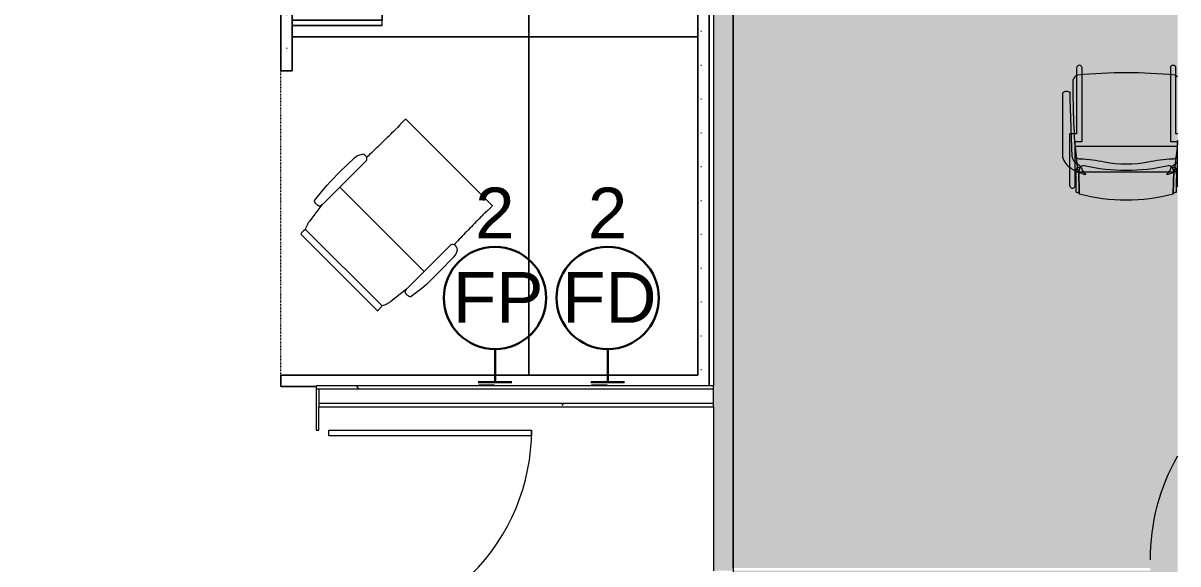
# Model space of a CAD drawing. Header units: inches. Extents: x 587 to 1284, y 1170 to 2052.
# Drawn here: x 1079 to 1283.9, y 1830 to 1926 of the extents above; entities that cross this region are included whole.
import ezdxf

# ---------------------------------------------------------------- set-up
doc = ezdxf.new("R2010")
doc.units = ezdxf.units.IN
doc.header["$MEASUREMENT"] = 0
doc.linetypes.add('DASH 1_32_', pattern=[0.0625, 0.03125, -0.03125])
doc.linetypes.add('Dash 1_8_', pattern=[0.25, 0.125, -0.125])
for name, color, linetype, lineweight in [('A-ANNO-NOTE', 131, 'Continuous', 9), ('A-DETL', 90, 'Continuous', 9), ('A-DETL-GENF', 92, 'Continuous', 9), ('A-DOOR', 31, 'Continuous', 13), ('A-WALL', 113, 'Continuous', 13), ('A-WALL-PATT', 111, 'Continuous', 13), ('E-ELEC-FIXT', 91, 'Continuous', 9), ('I-FURN', 30, 'Continuous', 9), ('I-WALL', 2, 'Continuous', 13)]:
    doc.layers.add(name, color=color, linetype=linetype, lineweight=lineweight)
doc.styles.add('Swis721 Lt BT', font='swissl.ttf', dxfattribs={"height": 9})
pattern_1 = [(0, (0, 0), (30.72, 7.68), [1.267, -21.773, 1.267, -21.773, -122.88]), (0, (0, 0), (30.72, 7.68), [-46.08, 1.267, -44.813, 1.267, -21.773, -53.76]), (0, (0, 0), (30.72, 7.68), [-115.2, 1.267, -14.093, 1.267, -37.133]), (120, (11.52, 3.84), (-22.011075, 22.7643), [1.267, -21.773, 1.267, -21.773, -122.88]), (120, (11.52, 3.84), (-22.011075, 22.7643), [-46.08, 1.267, -44.813, 1.267, -21.773, -53.76]), (120, (11.52, 3.84), (-22.011075, 22.7643), [-115.2, 1.267, -14.093, 1.267, -37.133]), (240, (15.36, 19.2), (-8.708925, -30.4443), [1.267, -21.773, 1.267, -21.773, -122.88]), (240, (15.36, 19.2), (-8.708925, -30.4443), [-46.08, 1.267, -44.813, 1.267, -21.773, -53.76]), (240, (15.36, 19.2), (-8.708925, -30.4443), [-115.2, 1.267, -14.093, 1.267, -37.133])]

# ---------------------------------------------------------------- blocks, each defined once
blk = doc.blocks.new('Door - Glass Single - Full Rail - Long Handle-7509411-Level 07  POWER _ SIGNAL')
at = {"layer": 'A-DOOR', "lineweight": 9}
blk.add_arc((18, 2), 36, 149.844, 180.5, dxfattribs=at)
blk = doc.blocks.new('F-Haworth_Chair_X99-Seminar - X99 Seminar Chair with Glides-V11-Level 07  POWER _ SIGNAL')
at = {"layer": 'I-FURN'}
for p, q in [((-8.34, 11.52), (-8.42, 7.57)), ((-8.42, 7.57), (-8.34, 11.37)), ((8.42, 7.57), (8.34, 11.52)), ((8.34, 11.37), (8.42, 7.57)), ((-9.04, 7.4), (-9.04, 10.02)), ((9.04, 10.02), (9.04, 7.4)), ((10.04, 6.81), (10.04, 10.02)), ((-9.13, 5.92), (-8.07, 6.77)), ((-9.04, 5.99), (-9.04, 7.4)), ((-8.75, 6.22), (-8.88, 4.99)), ((-8.68, 6.87), (-8.75, 6.22)), ((-8.62, 7.42), (-8.68, 6.87)), ((-8.6, 7.6), (-8.62, 7.43)), ((-8.61, 6.81), (-8.23, 6.95)), ((-8.49, 7.6), (-8.56, 7.6)), ((-7.65, 7.6), (-8.4, 7.6)), ((-8.03, 6.81), (-7.95, 6.87)), ((7.65, 7.6), (-7.65, 7.6)), ((-7.18, 7.99), (-7.21, 8.13)), ((7.21, 8.13), (7.18, 7.99)), ((8.4, 7.6), (7.65, 7.6)), ((7.95, 6.87), (8.03, 6.81)), ((8.07, 6.77), (9.13, 5.92)), ((8.23, 6.95), (8.61, 6.81)), ((8.56, 7.6), (8.49, 7.6)), ((8.62, 7.43), (8.6, 7.6)), ((8.68, 6.87), (8.62, 7.42)), ((8.75, 6.22), (8.68, 6.87)), ((8.88, 4.99), (8.75, 6.22)), ((9.04, 7.4), (9.04, 5.99)), ((10.04, 5), (10.04, 6.81)), ((-8.9, 4.8), (-9.07, 3.2)), ((-9.04, 3.62), (-9.04, 5.99)), ((-8.88, 4.99), (-8.89, 4.91)), ((8.89, 4.91), (8.88, 4.99)), ((9.07, 3.2), (8.9, 4.8)), ((9.04, 5.99), (9.04, 3.62)), ((9.57, 4.97), (9.92, -5.36)), ((10.04, 2.27), (10.04, 4.99)), ((11.32, -5.48), (11.32, 5.06)), ((-9.07, 3.2), (-9.07, 3.12)), ((-9.07, 3.12), (9.07, 3.12)), ((-9.04, 3.43), (-9.04, 3.62)), ((-9.04, 3.12), (-9.04, 3.43)), ((-9.04, 2.27), (-9.04, 3.12)), ((-7.83, 2.27), (-9.04, 2.27)), ((-7.83, -9.57), (-7.83, 2.27)), ((9.04, 2.27), (7.83, 2.27)), ((7.83, 2.27), (7.83, -9.57)), ((9.04, 3.62), (9.04, 3.43)), ((9.04, 3.43), (9.04, 3.12)), ((9.04, 3.12), (9.04, 2.27)), ((9.07, 3.12), (9.07, 3.2)), ((10.07, 2.27), (10.04, 2.27)), ((10.07, 0.89), (10.07, 2.27)), ((-9.13, 0.89), (-8.82, 0.89)), ((-8.82, 0.89), (-8.82, -9.44)), ((8.82, 0.89), (9.2, 0.89)), ((8.82, -9.44), (8.82, 0.89)), ((9.2, 0.89), (9.71, 0.89)), ((9.71, 0.89), (10.07, 0.89)), ((9.92, -5.36), (9.92, -6.36)), ((11.3, -6.32), (11.32, -5.48)), ((-8.82, -9.44), (-8.82, -10.78)), ((-7.83, -10.78), (-7.83, -9.57)), ((7.83, -9.57), (7.83, -10.78)), ((8.82, -10.78), (8.82, -9.44))]:
    blk.add_line(p, q, dxfattribs=at)
for centre, radius, start, end in [((0, -20.29), 32.89, 75.3075, 104.696), ((-9.54, 10.02), 0.498, 360, 34.635), ((-36.06, 10.03), 27.2, 355.9857, 2.5118), ((0, -20.73), 33.17, 104.5766, 105.5522), ((0, -20.73), 33.17, 74.4478, 75.4234), ((36.06, 10.03), 27.2, 177.4882, 184.0143), ((9.54, 10.02), 0.498, 360, 180), ((-4.71, -1.15), 9.61, 116.0036, 117.4915), ((-5.2, 7.86), 3.74, 175.9857, 189.9064), ((-4.71, -1.15), 9.61, 113.5094, 116.0036), ((-8.28, 7.33), 0.613, 189.9064, 237.4573), ((-4.71, -1.15), 9.61, 112.927, 113.3607), ((-4.71, -1.15), 9.61, 105.0666, 112.7369), ((-7.37, 7.55), 1.05, 178.8214, 214.7998), ((-7.37, 7.55), 1.05, 178.8214, 264.0446), ((-6.55, 6.76), 1.38, 147.5752, 174.9122), ((-6.55, 6.76), 1.38, 117.0503, 145.9813), ((0, -26.49), 33.83, 77.2285, 102.7715), ((0, -15.97), 22.19, 79.9767, 100.0233), ((6.55, 6.76), 1.38, 34.0187, 62.9497), ((4.71, -1.15), 9.61, 67.2631, 74.9334), ((7.37, 7.55), 1.05, 275.9554, 1.1786), ((6.55, 6.76), 1.38, 5.0878, 32.4248), ((7.37, 7.55), 1.05, 325.2002, 1.1786), ((4.71, -1.15), 9.61, 66.6393, 67.073), ((4.71, -1.15), 9.61, 63.9964, 66.4906), ((8.28, 7.33), 0.613, 302.5427, 350.0936), ((5.2, 7.86), 3.74, 350.0936, 4.0143), ((4.71, -1.15), 9.61, 58.0478, 63.9964), ((7.87, 3.92), 3.63, 18.1789, 58.0478), ((144.06, -7.32), 153.52, 175.4787, 176.5091), ((-8.18, 4.9), 1.39, 132.8922, 133.3715), ((-8.24, 4.59), 0.763, 84.2338, 165.7662), ((-11.32, 48.08), 42.84, 274.2301, 280.0233), ((11.32, 48.08), 42.84, 259.9767, 265.7699), ((8.24, 4.59), 0.763, 14.2338, 95.7662), ((-144.06, -7.32), 153.52, 359.4749, 4.5213), ((8.18, 4.9), 1.39, 2.8013, 47.1078), ((10.58, -5.68), 0.956, 225.8901, 318.1099), ((-8.21, -8.28), 1.31, 225.5124, 249.9567), ((0, 75.01), 84.96, 264.1475, 275.8525), ((8.21, -8.28), 1.31, 290.0433, 339.9567), ((-8.32, -10.78), 0.495, 180, 360), ((8.32, -10.78), 0.495, 180, 360)]:
    blk.add_arc(centre, radius, start, end, dxfattribs=at)
blk = doc.blocks.new('Door - Glass Single - Patch - Short Handle-7789886-Level 07  POWER _ SIGNAL')
at = {"layer": 'A-DOOR', "lineweight": 20}
for p, q in [((17, -2), (18, -2)), ((17, -38), (17, -2)), ((18, -2), (18, -38)), ((18, -38), (17, -38))]:
    blk.add_line(p, q, dxfattribs=at)
at = {"layer": 'A-DOOR', "lineweight": 9}
blk.add_arc((18, -2), 36, 179.5, 270, dxfattribs=at)
blk = doc.blocks.new('Adjustable Workstation 1 - 7 x 6-V19-Level 07  POWER _ SIGNAL')
at = {"layer": 'I-FURN'}
h = blk.add_hatch(dxfattribs=at)
h.set_pattern_fill('FP_11', color=256, style=0, pattern_type=2)
h.set_pattern_definition([(180, (1200.75, 1861.5), (-1.5, -3), [0.127, -2.873])])
h.paths.add_polyline_path([(69.75, 0), (69.75, -0.125), (0, -0.125), (0.023, -87), (0.045, -87.955), (2, -86), (2, -2), (76, -2), (76, 0)], flags=0)
h.paths.add_polyline_path([(74, -56), (74, -86), (76, -86), (76, -56)], flags=0)
h.paths.add_polyline_path([(75, -87), (73.996, -87.946), (39, -87), (2, -88), (76, -88)], flags=0)
for p, q in [((76, 0), (69.75, 0)), ((69.75, 0), (76, 0)), ((76, -2), (76, 0)), ((76, 0), (76, -2)), ((0, -0.125), (0, -88)), ((0, -86), (0, -0.125)), ((32, -2), (2, -2)), ((2, -2), (2, -86)), ((2, -86), (2, -2)), ((2, -2), (32, -2)), ((2, -86), (2, -2)), ((2, -2), (76, -2)), ((32, -2), (2, -2)), ((2, -2), (2, -62)), ((32, -86), (32, -2)), ((32, -2), (32, -86)), ((76, -2), (32, -2)), ((76, -56), (74, -56)), ((74, -56), (74, -86)), ((74, -62), (74, -56)), ((74, -56), (76, -56)), ((76, -88), (76, -56)), ((76, -56), (76, -86)), ((2, -62), (2, -86)), ((32, -62), (2, -62)), ((2, -62), (2, -86)), ((2, -86), (2, -62)), ((2, -62), (32, -62)), ((74, -62), (32, -62)), ((32, -62), (74, -62)), ((74, -64), (74, -62)), ((74, -86), (74, -62)), ((74, -62), (74, -86)), ((58, -64), (74, -64)), ((58, -64), (74, -64)), ((58, -64), (74, -64)), ((58, -64), (74, -64)), ((58, -64), (74, -64)), ((58, -64), (74, -64)), ((58, -64), (58, -86)), ((74, -64), (58, -64)), ((74, -64), (58, -64)), ((58, -64), (58, -65)), ((74, -64), (58, -64)), ((58, -64), (74, -64)), ((58, -64), (58, -65)), ((58, -64), (58, -65)), ((74, -64), (58, -64)), ((58, -64), (74, -64)), ((58, -64), (58, -65)), ((58, -64), (58, -65)), ((74, -64), (58, -64)), ((58, -64), (74, -64)), ((58, -64), (58, -65)), ((58, -64), (58, -65)), ((58, -65), (74, -65)), ((58, -86), (58, -65)), ((58, -65), (74, -65)), ((74, -65), (58, -65)), ((58, -65), (74, -65)), ((74, -65), (58, -65)), ((58, -65), (74, -65)), ((74, -65), (58, -65)), ((58, -65), (74, -65)), ((74, -86), (74, -64)), ((74, -65), (74, -64)), ((74, -65), (74, -64)), ((74, -64), (74, -65)), ((74, -65), (74, -64)), ((74, -64), (74, -65)), ((74, -65), (74, -64)), ((74, -64), (74, -65)), ((74, -65), (74, -64)), ((74, -65), (74, -86)), ((74, -86), (74, -65)), ((0, -88), (0, -86)), ((2, -86), (32, -86)), ((32, -86), (2, -86)), ((74, -86), (2, -86)), ((2, -86), (32, -86)), ((2, -86), (32, -86)), ((32, -86), (2, -86)), ((32, -86), (58, -86)), ((32, -86), (74, -86)), ((74, -86), (32, -86)), ((58, -86), (74, -86)), ((74, -86), (58, -86)), ((58, -86), (74, -86)), ((76, -86), (76, -88)), ((0, -88), (76, -88)), ((2, -88), (0, -88)), ((32, -88), (2, -88)), ((58, -88), (32, -88)), ((74, -88), (58, -88)), ((76, -88), (74, -88))]:
    blk.add_line(p, q, dxfattribs=at)
at = {"layer": 'I-FURN', "linetype": 'Dash 1_8_'}
for p, q in [((76, 0), (76, -2)), ((76, -2), (76, -56)), ((76, -56), (76, -86)), ((76, -86), (76, -88))]:
    blk.add_line(p, q, dxfattribs=at)
at = {"layer": 'I-FURN', "linetype": 'DASH 1_32_'}
blk.add_line((58, -66), (74, -66), dxfattribs=at)
blk = doc.blocks.new('HermanMiller_Collection_Eames_AluminumGroup_LoungeChairSwivel - Arms Swivel Base-7459861-Level 07  POWER _ SIGNAL')
at = {"layer": 'I-FURN'}
for p, q in [((-6.94, 12.09), (-4.59, 12.38)), ((-4.59, 12.38), (-3.51, 12.46)), ((-3.51, 12.46), (-2.64, 12.49)), ((-2.64, 12.49), (-0.18, 12.49)), ((-0.18, 12.49), (3.32, 12.43)), ((3.32, 12.43), (3.84, 12.38)), ((3.84, 12.38), (3.99, 12.34)), ((3.99, 12.34), (4.64, 12.01)), ((-10.12, 10.12), (-6.61, 10.58)), ((-6.61, 10.58), (-6.94, 10.64)), ((-6.61, 10.58), (4.33, 10.58)), ((-2.19, 10.58), (-2.19, -10.58)), ((4.64, 12.01), (4.83, 11.89)), ((13.22, 10.83), (13.22, 10.86)), ((14.64, 10.85), (14.64, -10.85)), ((-12.96, -9.61), (-12.96, 9.61)), ((-11.95, 9.63), (-11.95, 9.59)), ((-11.95, 9.59), (-11.76, 9.6)), ((-11.76, -9.6), (-11.76, 9.6)), ((-11.95, -9.59), (-11.95, -9.63)), ((-11.76, -9.6), (-11.95, -9.59)), ((-6.61, -10.58), (-10.12, -10.12)), ((-6.94, -10.64), (-6.61, -10.58)), ((-4.59, -12.38), (-6.94, -12.09)), ((-6.61, -10.58), (4.33, -10.58)), ((4.64, -12.01), (3.99, -12.34)), ((4.83, -11.89), (4.64, -12.01)), ((13.22, -10.86), (13.22, -10.83)), ((-3.51, -12.46), (-4.59, -12.38)), ((-2.64, -12.49), (-3.51, -12.46)), ((-0.18, -12.49), (-2.64, -12.49)), ((3.32, -12.43), (-0.18, -12.49)), ((3.84, -12.38), (3.32, -12.43)), ((3.99, -12.34), (3.84, -12.38))]:
    blk.add_line(p, q, dxfattribs=at)
at = {"layer": 'I-FURN', "flags": 128}
for points in [[(4.94, 10.96), (5.23, 10.95), (5.52, 10.95)], [(5.52, -10.95), (5.23, -10.95), (4.94, -10.96)]]:
    blk.add_lwpolyline(points, dxfattribs=at)
at = {"layer": 'I-FURN'}
for centre, radius, start, end in [((4.33, 11.27), 0.69, 270, 332.7502), ((3.68, 11.28), 1.3, 345.8347, 28.1255), ((-12.38, 5.3), 4.35, 84.2936, 97.7064), ((-12.38, -5.3), 4.35, 262.2936, 275.7064), ((4.33, -11.27), 0.69, 27.2498, 90), ((3.68, -11.28), 1.3, 331.8745, 14.1653)]:
    blk.add_arc(centre, radius, start, end, dxfattribs=at)
for points, knots in [([(-6.94, 10.64), (-6.95, 10.65), (-6.96, 10.65), (-6.99, 10.65), (-7, 10.66), (-7.02, 10.67), (-7.03, 10.68), (-7.05, 10.69), (-7.06, 10.7), (-7.07, 10.71), (-7.08, 10.72), (-7.09, 10.73), (-7.1, 10.74), (-7.11, 10.76), (-7.11, 10.77), (-7.12, 10.78), (-7.13, 10.8), (-7.14, 10.81), (-7.15, 10.83), (-7.16, 10.85), (-7.17, 10.87), (-7.18, 10.9), (-7.2, 10.95), (-7.22, 11.02), (-7.24, 11.11), (-7.25, 11.23), (-7.26, 11.37), (-7.25, 11.52), (-7.23, 11.66), (-7.21, 11.77), (-7.18, 11.85), (-7.16, 11.9), (-7.15, 11.92), (-7.14, 11.94), (-7.13, 11.96), (-7.12, 11.97), (-7.11, 11.98), (-7.1, 12), (-7.09, 12.01), (-7.08, 12.02), (-7.07, 12.03), (-7.06, 12.04), (-7.05, 12.04), (-7.05, 12.05), (-7.03, 12.06), (-7.02, 12.07), (-7, 12.08), (-6.99, 12.08), (-6.97, 12.09), (-6.95, 12.09), (-6.94, 12.09)], [-1, -1, -1, -1, -0.984375, -0.96875, -0.957031, -0.953125, -0.9375, -0.921875, -0.917969, -0.914062, -0.90625, -0.890625, -0.882812, -0.875, -0.867188, -0.859375, -0.84375, -0.835938, -0.828125, -0.8125, -0.796875, -0.78125, -0.75, -0.708333, -0.666667, -0.583333, -0.5, -0.416667, -0.333333, -0.25, -0.208333, -0.1875, -0.166667, -0.15625, -0.145833, -0.135417, -0.125, -0.114583, -0.104167, -0.09375, -0.088542, -0.083333, -0.078125, -0.072917, -0.0625, -0.052083, -0.041667, -0.03125, -0.020833, 0, 0, 0, 0]), ([(13.22, 10.86), (13.22, 10.87), (13.22, 10.87), (13.23, 10.87), (13.25, 10.88), (13.27, 10.88), (13.29, 10.88), (13.32, 10.88), (13.34, 10.88)], [-1, -1, -1, -1, -0.75, -0.625, -0.5, -0.375, -0.25, 0, 0, 0, 0]), ([(13.34, 10.88), (13.4, 10.89), (13.61, 10.9), (13.97, 10.9), (14.25, 10.89), (14.38, 10.89), (14.47, 10.88), (14.54, 10.87), (14.6, 10.87), (14.63, 10.86), (14.64, 10.85), (14.64, 10.85)], [-1, -1, -1, -1, -0.857143, -0.571429, -0.428571, -0.357143, -0.285714, -0.214286, -0.142857, -0.071429, 0, 0, 0, 0]), ([(-6.94, -12.09), (-6.95, -12.09), (-6.96, -12.09), (-6.99, -12.08), (-7, -12.08), (-7.02, -12.07), (-7.03, -12.06), (-7.05, -12.05), (-7.06, -12.04), (-7.07, -12.03), (-7.08, -12.02), (-7.09, -12.01), (-7.1, -12), (-7.11, -11.98), (-7.12, -11.97), (-7.12, -11.96), (-7.13, -11.94), (-7.14, -11.93), (-7.15, -11.91), (-7.16, -11.89), (-7.17, -11.87), (-7.18, -11.84), (-7.21, -11.77), (-7.23, -11.66), (-7.26, -11.47), (-7.26, -11.28), (-7.24, -11.11), (-7.22, -11.02), (-7.2, -10.95), (-7.18, -10.89), (-7.16, -10.85), (-7.15, -10.82), (-7.13, -10.8), (-7.13, -10.78), (-7.12, -10.77), (-7.11, -10.76), (-7.1, -10.74), (-7.08, -10.73), (-7.08, -10.72), (-7.07, -10.71), (-7.06, -10.7), (-7.05, -10.69), (-7.05, -10.69), (-7.03, -10.68), (-7.02, -10.67), (-7, -10.66), (-6.99, -10.65), (-6.97, -10.65), (-6.95, -10.65), (-6.94, -10.64)], [-1, -1, -1, -1, -0.984375, -0.96875, -0.957031, -0.953125, -0.9375, -0.921875, -0.917969, -0.914062, -0.90625, -0.890625, -0.882812, -0.875, -0.867188, -0.859375, -0.84375, -0.835938, -0.828125, -0.8125, -0.796875, -0.78125, -0.75, -0.666667, -0.583333, -0.416667, -0.333333, -0.291667, -0.25, -0.208333, -0.1875, -0.166667, -0.15625, -0.145833, -0.135417, -0.125, -0.114583, -0.104167, -0.09375, -0.088542, -0.083333, -0.078125, -0.072917, -0.0625, -0.052083, -0.041667, -0.03125, -0.020833, 0, 0, 0, 0]), ([(13.34, -10.88), (13.32, -10.88), (13.29, -10.88), (13.27, -10.88), (13.25, -10.88), (13.23, -10.87), (13.22, -10.87), (13.22, -10.87), (13.22, -10.86)], [-1, -1, -1, -1, -0.75, -0.625, -0.5, -0.375, -0.25, 0, 0, 0, 0]), ([(14.64, -10.85), (14.64, -10.86), (14.62, -10.86), (14.52, -10.88), (14.27, -10.9), (13.87, -10.9), (13.54, -10.9), (13.4, -10.89), (13.34, -10.88)], [-1, -1, -1, -1, -0.892857, -0.785714, -0.571429, -0.285714, -0.142857, 0, 0, 0, 0])]:
    blk.add_open_spline(points, degree=3, knots=knots, dxfattribs=at)
for points in [[(5.52, 10.95), (6.54, 10.92), (8.59, 10.89), (10.68, 10.85), (11.73, 10.84)], [(11.73, 10.84), (11.97, 10.84), (12.47, 10.83), (12.96, 10.83), (13.22, 10.83)], [(-11.76, 9.6), (-11.64, 9.67), (-11.37, 9.8), (-11.02, 9.92), (-10.83, 9.99)], [(-10.83, 9.99), (-10.79, 10), (-10.71, 10.02), (-10.55, 10.06), (-10.35, 10.09), (-10.2, 10.11), (-10.12, 10.12)], [(-10.83, -9.99), (-11.02, -9.92), (-11.37, -9.8), (-11.64, -9.67), (-11.76, -9.6)], [(-10.12, -10.12), (-10.2, -10.11), (-10.35, -10.09), (-10.55, -10.06), (-10.71, -10.02), (-10.79, -10), (-10.83, -9.99)], [(11.73, -10.84), (10.68, -10.85), (8.59, -10.89), (6.54, -10.92), (5.52, -10.95)], [(13.22, -10.83), (12.96, -10.83), (12.47, -10.83), (11.97, -10.84), (11.73, -10.84)]]:
    blk.add_open_spline(points, degree=3, dxfattribs=at)
blk = doc.blocks.new('PS - Power Device _Wall Base_ - Basefeed Data-7629488-Level 07  POWER _ SIGNAL')
at = {"layer": 'E-ELEC-FIXT'}
for p, q in [((1179.875, 1861.8125), (1182.625, 1861.8125)), ((1179.875, 1861.8125), (1179.875, 1861.625)), ((1182.625, 1861.625), (1182.625, 1861.8125))]:
    blk.add_line(p, q, dxfattribs=at)
blk = doc.blocks.new('PS - Power Device _Wall Base_ - Basefeed Power-7629466-Level 07  POWER _ SIGNAL')
at = {"layer": 'E-ELEC-FIXT'}
for p, q in [((1159.875, 1861.8125), (1162.625, 1861.8125)), ((1159.875, 1861.8125), (1159.875, 1861.625)), ((1162.625, 1861.625), (1162.625, 1861.8125))]:
    blk.add_line(p, q, dxfattribs=at)

msp = doc.modelspace()

# ---------------------------------------------------------------- hatches: boundary and pattern name
at = {"layer": 'A-DETL-GENF'}
h = msp.add_hatch(color=9, dxfattribs=at)
h.paths.add_polyline_path([(655.33, 1170.39), (762.11, 1170.39), (762.11, 1234.9), (657.09, 1234.9), (657.09, 1243.27), (656.34, 1243.27), (656.34, 1244.77), (657.09, 1244.77), (657.08, 1281.02), (656.34, 1281.02), (656.34, 1282.52), (657.09, 1282.52), (657.09, 2035.5), (587.23, 2035.5), (587.23, 1170.39), (637.87, 1170.39)], flags=0)
h.paths.add_polyline_path([(861.94, 1170.39), (861.94, 1234.5), (838, 1234.5), (838, 1170.39)], flags=0)
h.paths.add_polyline_path([(1244.44, 1170.39), (1283.88, 1170.39), (1283.88, 1199), (1269.63, 1199), (1269.63, 1191.47), (1264.62, 1191.47), (1264.62, 1199), (1248, 1199), (1248, 1191.47), (1243, 1191.47), (1243, 1216), (1103, 1216), (1103, 1191.75), (1098, 1191.75), (1098, 1215.5), (1042, 1215.5), (1042, 1170.39), (1243, 1170.39)], flags=0)
h.paths.add_polyline_path([(867.44, 1170.39), (1036, 1170.39), (1036, 1234.5), (867.44, 1234.5), (867.44, 1220.95)], flags=0)
h.paths.add_polyline_path([(1248, 1202.5), (1283.88, 1202.5), (1283.88, 1234.5), (1248, 1234.5), (1248, 1232), (1247.94, 1232), (1247.94, 1216), (1248, 1216)], flags=0)
h.paths.add_polyline_path([(1101.56, 1219.5), (1244.44, 1219.5), (1244.44, 1232), (1098, 1232), (1098, 1234.5), (1042, 1234.5), (1042, 1223.5), (1098.06, 1223.5), (1098.06, 1231.75), (1101.56, 1231.75), (1101.56, 1220)], flags=0)
h.paths.add_polyline_path([(1153.26, 1305.78), (1283.88, 1305.78), (1283.88, 1348.53), (1238.5, 1348.53), (1238.5, 1352.53), (1283.88, 1352.53), (1283.88, 1754), (1133, 1754), (1133, 1352.53), (1200, 1352.53), (1200, 1348.53), (1133, 1348.53), (1133, 1305.78)], flags=0)
h.paths.add_polyline_path([(1205.13, 1757.5), (1283.88, 1757.5), (1283.88, 1978.38), (1282.89, 1979.37), (1283.25, 1979.7), (1283.4, 1979.61), (1283.63, 1979.61), (1283.7, 1979.64), (1283.64, 1979.63), (1283.5, 1979.62), (1283.34, 1979.67), (1283.22, 1979.75), (1274.9, 1988.07), (1275.61, 1988.78), (1283.88, 1980.5), (1283.88, 1993.41), (1275.68, 1989.23), (1275.23, 1990.12), (1283.88, 1994.53), (1283.88, 2035.5), (1205, 2035.5), (1205, 1829.31), (1279, 1829.31), (1279, 1828.81), (1205, 1828.82), (1205, 1757.5)], flags=0)
h.paths.add_polyline_path([(1274.09, 1894.65), (1274.09, 1894.65), (1274.75, 1894.65)], flags=0)
h.paths.add_polyline_path([(1268.52, 1975.25), (1266.74, 1976.16), (1267.76, 1978.17), (1268.19, 1977.94), (1268.15, 1977.72), (1268.2, 1977.55), (1268.26, 1977.48), (1268.7, 1977.25), (1268.93, 1977.3), (1269.06, 1977.39), (1269.13, 1977.47), (1269.54, 1977.26), (1268.7, 1975.62)], flags=0)
h.paths.add_polyline_path([(1268.7, 1977.26), (1268.24, 1977.52), (1268.17, 1977.73), (1268.2, 1977.94), (1273.56, 1988.45), (1274.45, 1988), (1268.98, 1977.35), (1268.9, 1977.32), (1268.7, 1977.27)], flags=0)
h.paths.add_polyline_path([(1273.35, 1988.86), (1261.56, 1990.76), (1261.49, 1990.83), (1261.37, 1991.01), (1261.5, 1991.54), (1261.7, 1991.68), (1261.93, 1991.68), (1273.51, 1989.85)], flags=0)
h.paths.add_polyline_path([(1273.83, 1990.17), (1272, 2001.98), (1272.04, 2002.07), (1272.23, 2002.24), (1272.7, 2002.29), (1272.92, 2002.12), (1273, 2001.83), (1274.82, 1990.33)], flags=0)
h.paths.add_polyline_path([(1261.62, 1990.21), (1259.4, 1990.56), (1259.71, 1992.54), (1261.93, 1992.19), (1261.86, 1991.71), (1261.66, 1991.69), (1261.5, 1991.59), (1261.44, 1991.5), (1261.39, 1990.93), (1261.45, 1990.83), (1261.64, 1990.7), (1261.69, 1990.66), (1261.62, 1990.21)], flags=0)
h.paths.add_polyline_path([(1271.49, 2001.74), (1271.14, 2003.97), (1273.12, 2004.28), (1273.47, 2002.06), (1272.99, 2001.98), (1272.92, 2002.16), (1272.75, 2002.29), (1272.6, 2002.31), (1272.12, 2002.2), (1272.03, 2002.1), (1271.97, 2001.92), (1271.95, 2001.82)], flags=0)
at = {"layer": 'A-WALL-PATT', "lineweight": 9}
msp.add_hatch(color=7, dxfattribs=at).paths.add_polyline_path([(1201.5, 1828.83), (1205, 1828.83), (1205, 2035.5), (1201.5, 2035.5), (1201.5, 1829.31)], flags=0)
h = msp.add_hatch(dxfattribs=at)
h.set_pattern_fill('FP_1', color=256, style=0, pattern_type=2)
h.set_pattern_definition(pattern_1)
h.paths.add_polyline_path([(1131.49, 1861), (1201.5, 1861), (1201.5, 1861.63), (1131, 1861.63), (1131, 1861)], flags=0)
h = msp.add_hatch(dxfattribs=at)
h.set_pattern_fill('FP_1', color=256, style=0, pattern_type=2)
h.set_pattern_definition(pattern_1)
h.paths.add_polyline_path([(1198.75, 1857.88), (1201.5, 1857.88), (1201.5, 1858.5), (1131.5, 1858.5), (1131.5, 1857.88), (1196.8, 1857.88)], flags=0)

# ---------------------------------------------------------------- linework, layer by layer
at = {"layer": 'A-ANNO-NOTE', "lineweight": 30}
for p, q in [((1162.75, 1862.28), (1162.75, 1868.14)), ((1182.75, 1862.28), (1182.75, 1868.14)), ((1165.75, 1862.28), (1159.75, 1862.28)), ((1185.75, 1862.28), (1179.75, 1862.28))]:
    msp.add_line(p, q, dxfattribs=at)
for centre in [(1162.75, 1877.21), (1182.75, 1877.21)]:
    msp.add_circle(centre, 9.07, dxfattribs=at)
at = {"layer": 'A-DETL'}
msp.add_line((1205, 2035.5), (1205, 1754), dxfattribs=at)
at = {"layer": 'A-WALL'}
for p, q in [((1201.5, 1861), (1131, 1861)), ((1131.5, 1861), (1131.5, 1857.88)), ((1201.5, 1857.88), (1201.5, 1861.63)), ((1201.5, 1858.5), (1131.5, 1858.5))]:
    msp.add_line(p, q, dxfattribs=at)
at = {"layer": 'I-WALL', "color": 8, "lineweight": 20}
for p, q in [((1201.5, 2035.5), (1201.5, 1861.63)), ((1205, 1829.31), (1205, 2035.5)), ((1201.5, 1857.88), (1201.5, 1828.83))]:
    msp.add_line(p, q, dxfattribs=at)
at = {"layer": 'I-WALL'}
for p, q in [((1131, 1861.63), (1131, 1853.75)), ((1201.5, 1861.63), (1131, 1861.63)), ((1131.5, 1853.75), (1131.5, 1857.88)), ((1131.5, 1857.88), (1201.5, 1857.88)), ((1131, 1853.75), (1131.5, 1853.75))]:
    msp.add_line(p, q, dxfattribs=at)

# ---------------------------------------------------------------- block references
at = {"layer": 'A-DOOR', "rotation": 89.9999999999999}
msp.add_blockref('Door - Glass Single - Patch - Short Handle-7789886-Level 07  POWER _ SIGNAL', (1131.25, 1835.75), dxfattribs=at)
at = {"layer": 'A-DOOR'}
msp.add_blockref('Door - Glass Single - Full Rail - Long Handle-7509411-Level 07  POWER _ SIGNAL', (1297, 1829.06), dxfattribs=at)
at = {"layer": 'E-ELEC-FIXT'}
for name in ['PS - Power Device _Wall Base_ - Basefeed Power-7629466-Level 07  POWER _ SIGNAL', 'PS - Power Device _Wall Base_ - Basefeed Data-7629488-Level 07  POWER _ SIGNAL']:
    msp.add_blockref(name, (0, 0), dxfattribs=at)
at = {"layer": 'I-FURN'}
for name, p, rotation in [('Adjustable Workstation 1 - 7 x 6-V19-Level 07  POWER _ SIGNAL', (1200.75, 1861.5), 180), ('F-Haworth_Chair_X99-Seminar - X99 Seminar Chair with Glides-V11-Level 07  POWER _ SIGNAL', (1274.75, 1907.2), 180), ('HermanMiller_Collection_Eames_AluminumGroup_LoungeChairSwivel - Arms Swivel Base-7459861-Level 07  POWER _ SIGNAL', (1144.24, 1890.9), 44.9999999999999)]:
    msp.add_blockref(name, p, dxfattribs=dict(at, rotation=rotation))

# ---------------------------------------------------------------- texts
at = {"layer": 'A-ANNO-NOTE', "char_height": 9, "attachment_point": 1, "style": 'Swis721 Lt BT'}
for s, insert, width in [('2', (1159.23, 1896.77), 8.181), ('2', (1179.23, 1896.77), 8.181), ('FP', (1155.28, 1881.79), 18.18), ('FD', (1174.65, 1881.79), 19.695)]:
    msp.add_mtext(s, dxfattribs=dict(at, insert=insert, width=width))

doc.saveas('drawing.dxf')
